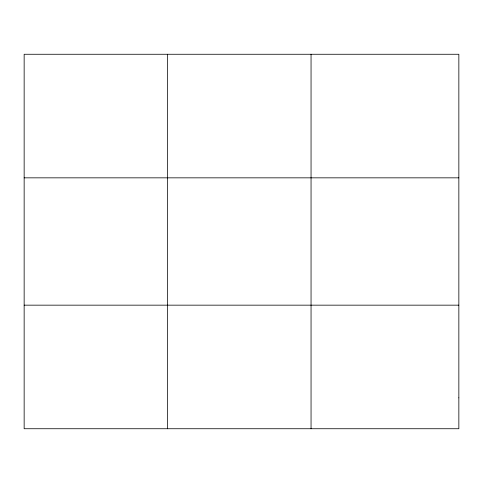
<?xml version="1.0" encoding="UTF-8"?>
<svg xmlns="http://www.w3.org/2000/svg" width="483" height="483" viewBox="0 0 483 483"><rect width="100%" height="100%" fill="white"/><g stroke="black" fill="none" stroke-linecap="round" stroke-linejoin="round"><path stroke-width="0.72" d="M167.601 428.735L167.601 54.265M311.052 428.735L311.052 54.265M24.15 177.841L458.85 177.841M24.15 305.159L458.85 305.159M458.85 397.841L458.85 428.735L24.15 428.735L24.15 54.265L458.85 54.265L458.85 397.841"/></g></svg>
